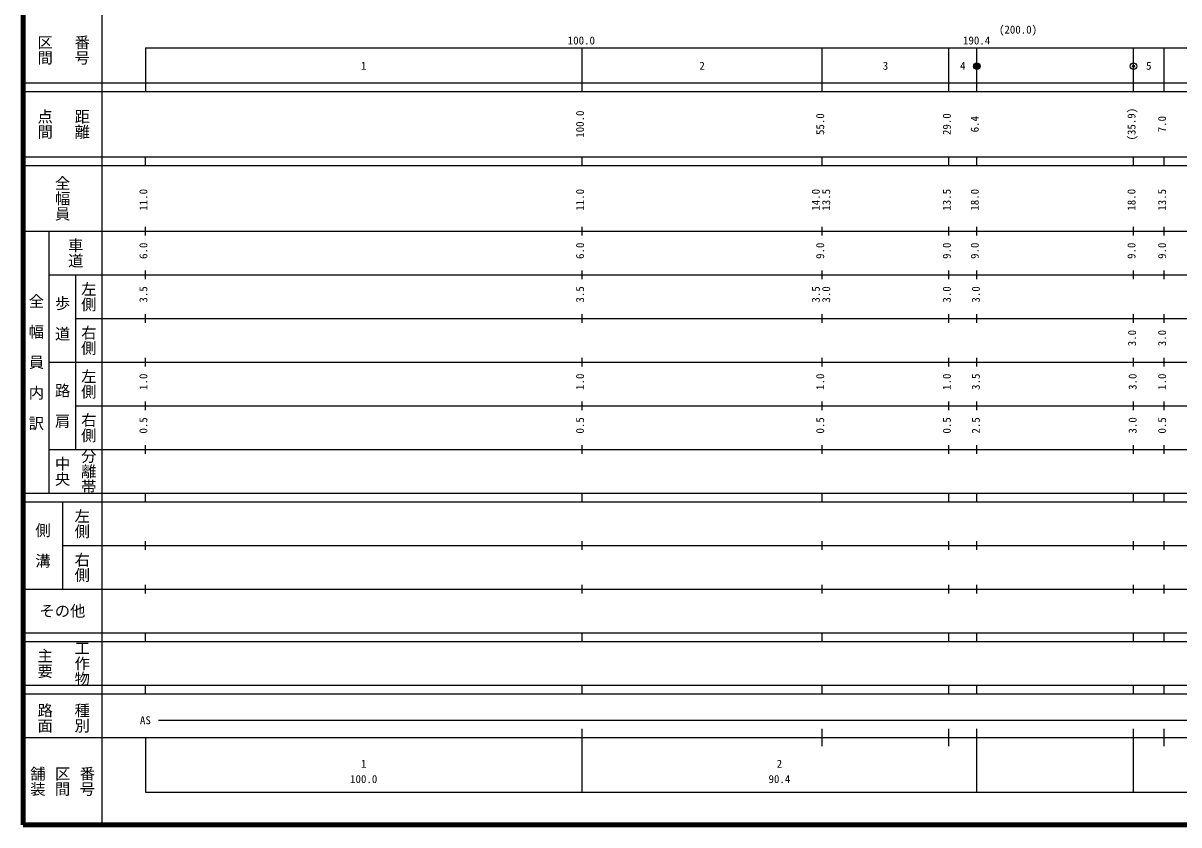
# Model space of a CAD drawing. Units: millimetres, scale not verified. Extents: x 40000 to 680000, y 20000 to 380000.
# Drawn here: x 40000 to 304689, y 20000 to 203642 of the extents above; entities that cross this region are included whole.
import ezdxf
from ezdxf.enums import TextEntityAlignment as Align

# ---------------------------------------------------------------- set-up
doc = ezdxf.new("R2010")
doc.units = ezdxf.units.MM
doc.header["$LTSCALE"] = 1000
doc.header["$PDMODE"] = 32
doc.header["$PDSIZE"] = 500
doc.layers.add('M-TTL', color=2, linetype='Continuous', lineweight=140)
doc.layers.add('M-TTL-BAND', color=7, linetype='Continuous', lineweight=25)
doc.styles.add('@ＭＳ ゴシック', font='')
doc.styles.add('ＭＳ ゴシック', font='')
doc.styles.get('@ＭＳ ゴシック').set_extended_font_data('@MS Gothic')
doc.styles.get('ＭＳ ゴシック').set_extended_font_data('MS Gothic')

msp = doc.modelspace()

# ---------------------------------------------------------------- linework, layer by layer
at = {"layer": 'M-TTL'}
for p, q in [((40000, 380000), (40000, 20000)), ((40000, 20000), (680000, 20000))]:
    msp.add_line(p, q, dxfattribs=at)
at = {"layer": 'M-TTL-BAND'}
for p, q in [((58000, 370000), (58000, 20000)), ((68000, 198000), (579000, 198000)), ((68000, 198000), (68000, 188000)), ((168000, 188000), (168000, 198000)), ((223000, 188000), (223000, 198000)), ((252000, 188000), (252000, 198000)), ((258400, 188000), (258400, 198000)), ((294300, 188000), (294300, 198000)), ((301300, 188000), (301300, 198000)), ((40000, 190000), (579000, 190000)), ((40000, 188000), (579000, 188000)), ((40000, 173000), (579000, 173000)), ((68000, 171000), (68000, 173000)), ((168000, 171000), (168000, 173000)), ((223000, 171000), (223000, 173000)), ((252000, 171000), (252000, 173000)), ((258400, 171000), (258400, 173000)), ((294300, 171000), (294300, 173000)), ((301300, 171000), (301300, 173000)), ((40000, 171000), (579000, 171000)), ((68000, 155000), (68000, 157000)), ((168000, 155000), (168000, 157000)), ((223000, 155000), (223000, 157000)), ((252000, 155000), (252000, 157000)), ((258400, 155000), (258400, 157000)), ((294300, 155000), (294300, 157000)), ((301300, 155000), (301300, 157000)), ((40000, 156000), (579000, 156000)), ((46000, 96000), (46000, 156000)), ((46000, 146000), (579000, 146000)), ((52000, 146000), (52000, 106000)), ((68000, 145000), (68000, 147000)), ((168000, 145000), (168000, 147000)), ((223000, 145000), (223000, 147000)), ((252000, 145000), (252000, 147000)), ((258400, 145000), (258400, 147000)), ((294300, 145000), (294300, 147000)), ((301300, 145000), (301300, 147000)), ((52000, 136000), (579000, 136000)), ((68000, 135000), (68000, 137000)), ((168000, 135000), (168000, 137000)), ((223000, 135000), (223000, 137000)), ((252000, 135000), (252000, 137000)), ((258400, 135000), (258400, 137000)), ((294300, 135000), (294300, 137000)), ((301300, 135000), (301300, 137000)), ((46000, 126000), (579000, 126000)), ((68000, 125000), (68000, 127000)), ((168000, 125000), (168000, 127000)), ((223000, 125000), (223000, 127000)), ((252000, 125000), (252000, 127000)), ((258400, 125000), (258400, 127000)), ((294300, 125000), (294300, 127000)), ((301300, 125000), (301300, 127000)), ((68000, 115000), (68000, 117000)), ((168000, 115000), (168000, 117000)), ((223000, 115000), (223000, 117000)), ((252000, 115000), (252000, 117000)), ((258400, 115000), (258400, 117000)), ((294300, 115000), (294300, 117000)), ((301300, 115000), (301300, 117000)), ((52000, 116000), (579000, 116000)), ((46000, 106000), (579000, 106000)), ((68000, 105000), (68000, 107000)), ((168000, 105000), (168000, 107000)), ((223000, 105000), (223000, 107000)), ((252000, 105000), (252000, 107000)), ((258400, 105000), (258400, 107000)), ((294300, 105000), (294300, 107000)), ((301300, 105000), (301300, 107000)), ((40000, 96000), (579000, 96000)), ((68000, 94000), (68000, 96000)), ((168000, 94000), (168000, 96000)), ((223000, 94000), (223000, 96000)), ((252000, 94000), (252000, 96000)), ((258400, 94000), (258400, 96000)), ((294300, 94000), (294300, 96000)), ((301300, 94000), (301300, 96000)), ((40000, 94000), (579000, 94000)), ((49000, 94000), (49000, 74000)), ((68000, 83000), (68000, 85000)), ((168000, 83000), (168000, 85000)), ((223000, 83000), (223000, 85000)), ((252000, 83000), (252000, 85000)), ((258400, 83000), (258400, 85000)), ((294300, 83000), (294300, 85000)), ((301300, 83000), (301300, 85000)), ((49000, 84000), (579000, 84000)), ((68000, 73000), (68000, 75000)), ((168000, 73000), (168000, 75000)), ((223000, 73000), (223000, 75000)), ((252000, 73000), (252000, 75000)), ((258400, 73000), (258400, 75000)), ((294300, 73000), (294300, 75000)), ((301300, 73000), (301300, 75000)), ((40000, 74000), (579000, 74000)), ((40000, 64000), (579000, 64000)), ((68000, 62000), (68000, 64000)), ((168000, 62000), (168000, 64000)), ((223000, 62000), (223000, 64000)), ((252000, 62000), (252000, 64000)), ((258400, 62000), (258400, 64000)), ((294300, 62000), (294300, 64000)), ((301300, 62000), (301300, 64000)), ((40000, 62000), (579000, 62000)), ((40000, 52000), (579000, 52000)), ((68000, 50000), (68000, 52000)), ((168000, 50000), (168000, 52000)), ((223000, 50000), (223000, 52000)), ((252000, 50000), (252000, 52000)), ((258400, 50000), (258400, 52000)), ((294300, 50000), (294300, 52000)), ((301300, 50000), (301300, 52000)), ((40000, 50000), (579000, 50000)), ((71000, 44000), (535758, 44000)), ((40000, 40000), (579000, 40000)), ((68000, 40000), (68000, 27500)), ((168000, 27500), (168000, 42000)), ((223000, 38000), (223000, 42000)), ((252000, 38000), (252000, 42000)), ((258400, 27500), (258400, 42000)), ((294300, 27500), (294300, 42000)), ((301300, 38000), (301300, 42000)), ((68000, 27500), (579000, 27500))]:
    msp.add_line(p, q, dxfattribs=at)
for centre, radius in [((258400, 193765), 750), ((258400, 193765), 600), ((258400, 193765), 450), ((258400, 193765), 300), ((258400, 193765), 150), ((258400, 193765), 20), ((294300, 193765), 750)]:
    msp.add_circle(centre, radius, dxfattribs=at)
for p in [(258400, 193765), (294300, 193765)]:
    msp.add_point(p, dxfattribs=at)

# ---------------------------------------------------------------- texts
at = {"layer": 'M-TTL-BAND', "style": 'ＭＳ ゴシック'}
for s, p in [('(200.0)', (267850, 200695)), ('100.0', (167844, 198195)), ('190.4', (258369, 198195)), ('1', (118000, 192405)), ('2', (195500, 192405)), ('3', (237500, 192405)), ('4', (255200, 192405)), ('5', (297800, 192405)), ('AS', (68000, 42500)), ('1', (118000, 32523)), ('2', (213200, 32523)), ('100.0', (118000, 29033)), ('90.4', (213200, 29033))]:
    msp.add_text(s, height=1833, dxfattribs=at).set_placement(p, align=Align.BOTTOM_CENTER)
at = {"layer": 'M-TTL-BAND', "style": '@ＭＳ ゴシック'}
for s, p in [('区間', (45000, 197500)), ('番号', (53500, 197500)), ('点間', (45000, 180500)), ('距離', (53500, 180500)), ('全幅員', (49000, 163500)), ('車道', (52000, 151000)), ('左側', (55000, 141000)), ('全\u3000幅\u3000員\u3000内\u3000訳', (43000, 126000)), ('歩\u3000道', (49000, 136000)), ('右側', (55000, 131000)), ('左側', (55000, 121000)), ('路\u3000肩', (49000, 116000)), ('右側', (55000, 111000)), ('分離帯', (55000, 101000)), ('中央', (49000, 101000)), ('左側', (53500, 89000)), ('側\u3000溝', (44500, 84000)), ('右側', (53500, 79000)), ('工作物', (53500, 57000)), ('主要', (45000, 57000)), ('路面', (45000, 44500)), ('種別', (53500, 44500)), ('舗装', (43333, 30000)), ('区間', (49000, 30000)), ('番号', (54667, 30000))]:
    msp.add_text(s, height=2566, rotation=270, dxfattribs=at).set_placement(p, align=Align.MIDDLE_CENTER)
at = {"layer": 'M-TTL-BAND', "style": 'ＭＳ ゴシック'}
for s, p in [('100.0', (169000, 180500)), ('55.0', (224000, 180500)), ('29.0', (253000, 180500)), ('(35.9)', (295300, 180500)), ('6.4', (259400, 180500)), ('7.0', (302300, 180500)), ('11.0', (69000, 163174)), ('11.0', (169000, 163174)), ('14.0', (223000, 163174)), ('13.5', (225370, 163174)), ('13.5', (253000, 163174)), ('18.0', (259400, 163174)), ('18.0', (295300, 163174)), ('13.5', (302300, 163174)), ('6.0', (69000, 151500)), ('6.0', (169000, 151500)), ('9.0', (224000, 151500)), ('9.0', (253000, 151500)), ('9.0', (259400, 151500)), ('9.0', (295300, 151500)), ('9.0', (302300, 151500)), ('3.5', (69000, 141500)), ('3.5', (169000, 141500)), ('3.5', (223000, 141500)), ('3.0', (225370, 141500)), ('3.0', (253000, 141500)), ('3.0', (259650, 141500)), ('3.0', (295420, 131500)), ('3.0', (302300, 131500)), ('1.0', (69000, 121500)), ('1.0', (169000, 121500)), ('1.0', (224000, 121500)), ('1.0', (253000, 121500)), ('3.5', (259650, 121500)), ('3.0', (295550, 121500)), ('1.0', (302300, 121500)), ('0.5', (69000, 111500)), ('0.5', (169000, 111500)), ('0.5', (224000, 111500)), ('0.5', (253000, 111500)), ('2.5', (259650, 111500)), ('3.0', (295550, 111500)), ('0.5', (302300, 111500))]:
    msp.add_text(s, height=1833, rotation=90, dxfattribs=at).set_placement(p, align=Align.BOTTOM_CENTER)
msp.add_text('その他', height=2566, dxfattribs=at).set_placement((49000, 69000), align=Align.MIDDLE_CENTER)

doc.saveas('drawing.dxf')
